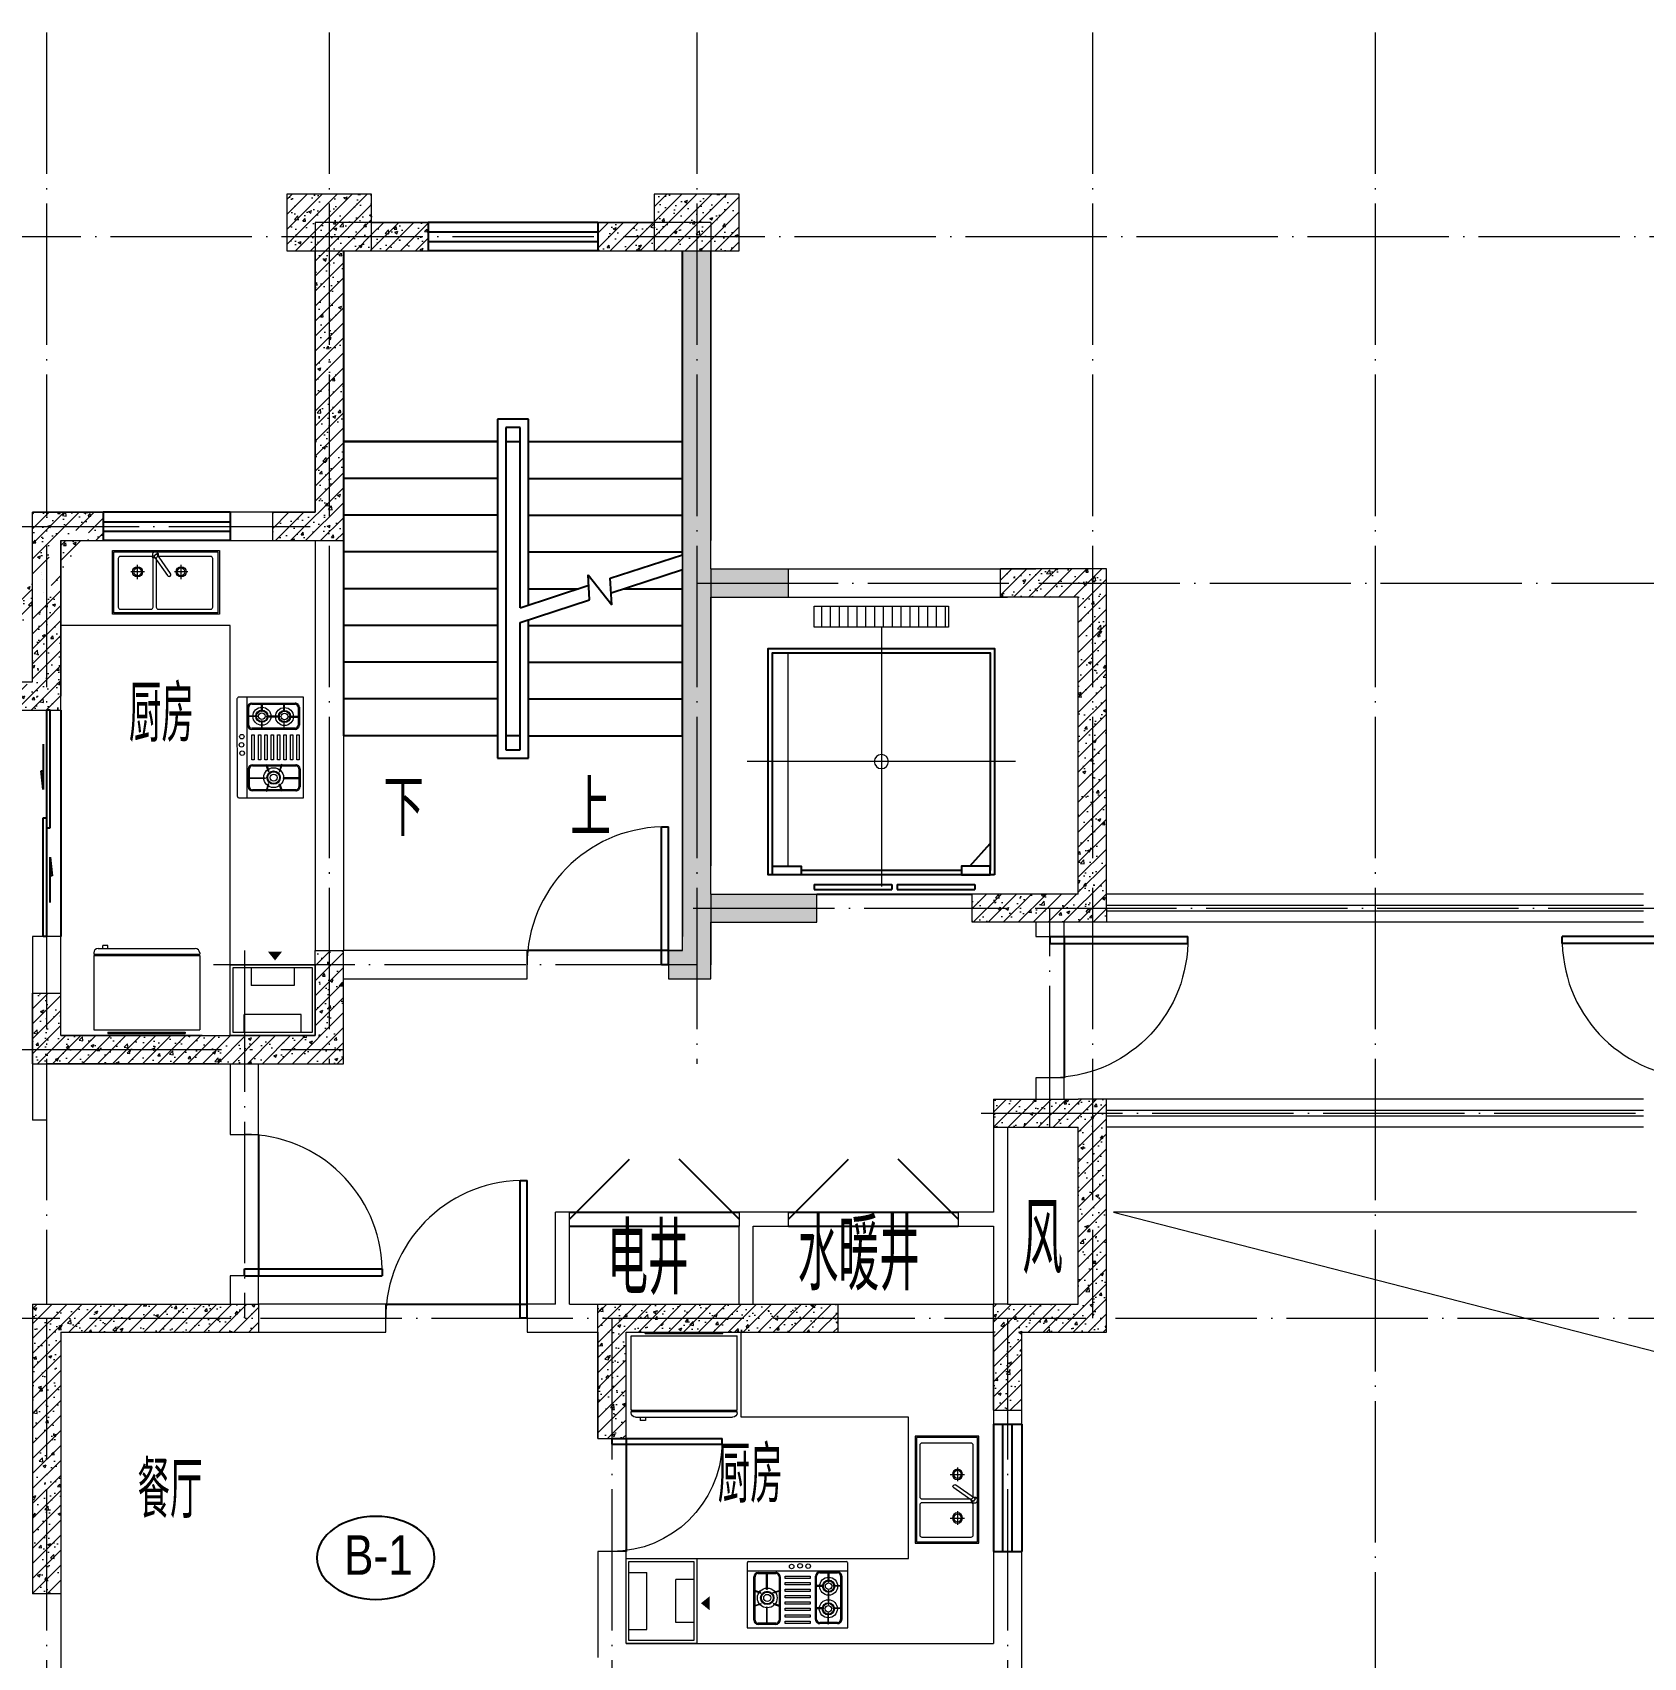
# Model space of a CAD drawing. Extents: x -50454 to 66757, y -11026 to 33524.
# Drawn here: x 27727 to 39127, y 14568 to 26062 of the extents above; entities that cross this region are included whole.
import ezdxf
from ezdxf.enums import TextEntityAlignment as Align

# ---------------------------------------------------------------- set-up
doc = ezdxf.new("R2010")
doc.units = 0
doc.header["$LTSCALE"] = 1000
doc.header["$MEASUREMENT"] = 0
doc.linetypes.add('DOTE', pattern=[2.4200000000000004, 2, -0.2, 0.02, -0.2])
doc.layers.get('0').update_dxf_attribs({"linetype": 'CONTINUOUS'})
for name, color, linetype, lineweight in [('DOTE', 1, 'DOTE', 0), ('WALL', 2, 'CONTINUOUS', 20), ('剪力墙', 2, 'CONTINUOUS', 15), ('剪力墙填充', 8, 'CONTINUOUS', 15), ('家具', 9, 'CONTINUOUS', 9), ('洁具', 8, 'CONTINUOUS', 9), ('看线', 5, 'CONTINUOUS', 0), ('结构细线', 252, 'CONTINUOUS', 15)]:
    doc.layers.add(name, color=color, linetype=linetype, lineweight=lineweight)
for name, color, linetype in [('fd', 4, 'CONTINUOUS'), ('PUB_TEXT', 7, 'CONTINUOUS'), ('RAIL', 163, 'CONTINUOUS'), ('STAIR', 3, 'CONTINUOUS'), ('T-DESW', 4, 'CONTINUOUS'), ('WINDOW', 4, 'CONTINUOUS'), ('立面', 33, 'CONTINUOUS')]:
    doc.layers.add(name, color=color, linetype=linetype)
doc.styles.add('_TCH_SPACE', font='SIMPLEX', dxfattribs={"bigfont": 'GBCBIG'})
doc.styles.add('Arial', font='ARIAL.TTF')
pattern_1 = [(45, (-1550.00043018756, -18500.00034329473), (-53.03300858899106, 53.03300858899107), []), (49.99999999999999, (-1550.00043018756, -18500.00034329473), (215.178054780226, -18.82564049477853), [22.5, -247.5]), (355, (-1550.00043018756, -18500.00034329473), (-41.6254000839, 225.6576401100035), [18, -198]), (100.4514, (-1532.068926187581, -18501.56914529472), (173.5528145142065, 206.8318626182861), [19.12205699999999, -210.3426335999999]), (46.18420000000001, (-1550.00043018756, -18440.00034329473), (320.1723145876933, -49.65570429870542), [33.75, -371.25]), (96.6356, (-1523.319406687573, -18444.13833539473), (280.398811664611, 292.2353612701325), [28.68308639999999, -315.5138999999998]), (351.1842, (-1550.00043018756, -18440.00034329473), (280.3985835400882, 292.2355802775974), [27, -297]), (21, (-1520.00043018756, -18455.00034329473), (179.0721156355385, -120.7856671996016), [22.5, -247.5]), (326.0000000000001, (-1520.00043018756, -18455.00034329473), (72.99459957647451, 217.5450135140559), [18, -198]), (71.4514, (-1505.077760287561, -18465.06582509473), (252.066788574447, 96.75914901298572), [19.122057, -210.3426336]), (37.50000000000001, (-1550.00043018756, -18500.00034329473), (3.647956595187201, 99.86815614939344), [0, -195.6, 0, -201, 0, -198.75]), (7.499999999999999, (-1550.00043018756, -18500.00034329473), (78.92086123264458, 118.3235135647081), [0, -114.6, 0, -191.1, 0, -75.75]), (327.5, (-1616.900430187583, -18500.00034329473), (160.1467308517227, -6.76646152031394), [0, -75, 0, -234, 0, -310.5]), (317.5, (-1646.900430187583, -18500.00034329473), (174.9558508027159, 30.03149469969529), [0, -97.5, 0, -155.4, 0, -220.5])]

# ---------------------------------------------------------------- blocks, each defined once
blk = doc.blocks.new('ddfdf')
at = {"layer": '家具'}
for p, q in [((15801.22047886996, -30110.33075532416), (15800.73663333491, -30821.87117318355)), ((16259.83254858754, -30110.6426102753), (15801.22047886996, -30110.33075532416)), ((16269.8257486165, -30120.64260796332), (16269.8257486165, -30812.18335021241)), ((15800.73663333491, -30821.87117318355), (16259.81894864546, -30822.18334790046))]:
    blk.add_line(p, q, dxfattribs=at)
at = {"layer": '家具', "color": 251}
for p, q in [((16201.47471839342, -30822.14367398366), (16201.95856392848, -30110.60325612428)), ((15826.13972583385, -30314.35733110219), (15826.22523154415, -30188.61313293988)), ((15834.13972398426, -30314.362771079), (15834.22522969456, -30188.61857291669)), ((15856.24018454449, -30166.63353793937), (16162.68054026373, -30166.84191654183)), ((15856.24562452129, -30158.63353978892), (16162.68598024057, -30158.84191839138)), ((15952.10978383189, -30158.79979407729), (15956.89730725183, -30157.24783182231)), ((15968.02960611756, -30207.90957222402), (15952.10978383189, -30158.79979407729)), ((15956.89730725183, -30157.24783182231), (15972.81712953748, -30206.3576099691)), ((15972.81712953748, -30206.3576099691), (15968.02960611756, -30207.90957222402)), ((16062.03627514632, -30157.31932603248), (16046.04967858482, -30206.40740790183)), ((16046.04967858482, -30206.40740790183), (16050.8350869181, -30207.96587972413)), ((16050.8350869181, -30207.96587972413), (16066.82168347959, -30158.87779785483)), ((16066.82168347959, -30158.87779785483), (16062.03627514632, -30157.31932603248)), ((16184.66557524111, -30188.85687139173), (16184.58006953081, -30314.60106955408)), ((16192.66557339151, -30188.86231136855), (16192.58006768121, -30314.60650953089)), ((15828.77924500428, -30247.7031957914), (15828.77613383875, -30252.27845766125)), ((15828.77613383875, -30252.27845766125), (15946.58532782479, -30252.35856759045)), ((15946.58843899032, -30247.7833057206), (15828.77924500428, -30247.7031957914)), ((16162.56511468087, -30336.58610453145), (15856.12475896161, -30336.37772592896)), ((15946.58532782479, -30252.35856759045), (15946.58843899032, -30247.7833057206)), ((15967.97021230725, -30295.25376274667), (15951.98361574577, -30344.34184461599)), ((15956.76902407904, -30345.90031643835), (15972.75562064051, -30296.81223456899)), ((15972.75562064051, -30296.81223456899), (15967.97021230725, -30295.25376274667)), ((16045.98816968787, -30296.86203250175), (16050.77569310779, -30295.31007024675)), ((16061.90799197353, -30345.97181064851), (16045.98816968787, -30296.86203250175)), ((16050.77569310779, -30295.31007024675), (16066.69551539348, -30344.41984839353)), ((16072.21889501713, -30252.44399807198), (16072.22200618267, -30247.86873620213)), ((16190.02808900317, -30252.52410800118), (16072.21889501713, -30252.44399807198)), ((16072.22200618267, -30247.86873620213), (16190.03120016869, -30247.94884613133)), ((16190.03120016869, -30247.94884613133), (16190.02808900317, -30252.52410800118)), ((15832.30939762758, -30555.69794555829), (15832.42922585135, -30379.47925956306)), ((15832.42922585135, -30379.47925956306), (15849.08552759684, -30379.49058580262)), ((15849.08552759684, -30379.49058580262), (15848.96569937306, -30555.70927179785)), ((16162.55967470406, -30344.58610268185), (15856.11931898478, -30344.37772407936)), ((15877.64456283998, -30555.72877334643), (15877.76439106376, -30379.51008735123)), ((15877.76439106376, -30379.51008735123), (15894.42069280923, -30379.52141359076)), ((15894.42069280923, -30379.52141359076), (15894.30086458546, -30555.74009958602)), ((15922.97972805239, -30555.75960113463), (15923.09955627615, -30379.54091513937)), ((15923.09955627615, -30379.54091513937), (15939.75585802163, -30379.55224137893)), ((15939.75585802163, -30379.55224137893), (15939.63602979787, -30555.77092737419)), ((15951.98361574577, -30344.34184461599), (15956.76902407904, -30345.90031643835)), ((15968.31489326477, -30555.7904289228), (15968.43472148855, -30379.57174292754)), ((15968.43472148855, -30379.57174292754), (15985.09102323404, -30379.5830691671)), ((15985.09102323404, -30379.5830691671), (15984.97119501028, -30555.80175516236)), ((16013.65005847719, -30555.82125671094), (16013.76988670095, -30379.60257071568)), ((16013.76988670095, -30379.60257071568), (16030.42618844645, -30379.61389695524)), ((16030.42618844645, -30379.61389695524), (16030.30636022268, -30555.8325829505)), ((16058.9852236896, -30555.85208449909), (16059.10505191336, -30379.63339850385)), ((16059.10505191336, -30379.63339850385), (16075.76135365885, -30379.64472474344)), ((16066.69551539348, -30344.41984839353), (16061.90799197353, -30345.97181064851)), ((16075.76135365885, -30379.64472474344), (16075.64152543508, -30555.86341073865)), ((16104.320388902, -30555.88291228726), (16104.44021712576, -30379.66422629202)), ((16104.44021712576, -30379.66422629202), (16121.09651887125, -30379.67555253155)), ((16121.09651887125, -30379.67555253155), (16120.97669064747, -30555.89423852682)), ((16149.65555411439, -30555.91374007543), (16149.77538233816, -30379.69505408016)), ((16149.77538233816, -30379.69505408016), (16166.43168408364, -30379.70638031972)), ((16166.43168408364, -30379.70638031972), (16166.31185585988, -30555.92506631499)), ((15848.96569937306, -30555.70927179785), (15832.30939762758, -30555.69794555829)), ((15894.30086458546, -30555.74009958602), (15877.64456283998, -30555.72877334643)), ((15939.63602979787, -30555.77092737419), (15922.97972805239, -30555.75960113463)), ((15984.97119501028, -30555.80175516236), (15968.31489326477, -30555.7904289228)), ((16030.30636022268, -30555.8325829505), (16013.65005847719, -30555.82125671094)), ((16075.64152543508, -30555.86341073865), (16058.9852236896, -30555.85208449909)), ((16120.97669064747, -30555.89423852682), (16104.320388902, -30555.88291228726)), ((16166.31185585988, -30555.92506631499), (16149.65555411439, -30555.91374007543)), ((15828.55599031564, -30681.58954124071), (15828.55287915009, -30686.16480311059)), ((15828.55287915009, -30686.16480311059), (15904.26455170971, -30686.21628684053)), ((15904.26766287526, -30681.64102497065), (15828.55599031564, -30681.58954124071)), ((15830.6022156119, -30750.14453292839), (15830.68772132219, -30624.40033476608)), ((15838.60221376231, -30750.14997290523), (15838.68771947261, -30624.40577474292)), ((15860.70267432253, -30602.4207397656), (16167.14303004179, -30602.629118368)), ((15860.70811429936, -30594.42074161515), (16167.14847001863, -30594.62912021758)), ((15904.26455170971, -30686.21628684053), (15904.26766287526, -30681.64102497065)), ((15937.1669869261, -30594.52794525784), (15937.12637536677, -30654.25106717492)), ((15937.12637536677, -30654.25106717492), (15941.70163723665, -30654.25417834049)), ((15941.74224879594, -30594.53105642341), (15937.1669869261, -30594.52794525784)), ((15941.70163723665, -30654.25417834049), (15941.74224879594, -30594.53105642341)), ((15968.1876466555, -30683.81788342999), (15968.18453548996, -30688.39314529984)), ((15968.18453548996, -30688.39314529984), (16063.08249315563, -30688.45767565109)), ((16063.08560432116, -30683.88241378125), (15968.1876466555, -30683.81788342999)), ((16063.08249315563, -30688.45767565109), (16063.08560432116, -30683.88241378125)), ((16094.9205081432, -30594.63521722017), (16094.87989658389, -30654.35833913722)), ((16094.87989658389, -30654.35833913722), (16099.45515845375, -30654.36145030276)), ((16099.49577001306, -30594.63832838571), (16094.9205081432, -30594.63521722017)), ((16099.45515845375, -30654.36145030276), (16099.49577001306, -30594.63832838571)), ((16125.59691891969, -30689.56698637997), (16125.60003008523, -30684.99172451012)), ((16125.60003008523, -30684.99172451012), (16199.17983911092, -30685.04175857871)), ((16189.12806501915, -30624.64407321793), (16189.04255930885, -30750.3882713803)), ((16197.12806316956, -30624.64951319477), (16197.04255745926, -30750.39371135712)), ((16199.17983911092, -30685.04175857871), (16199.17672794539, -30689.61702044855)), ((16167.0221644821, -30780.37330450807), (15860.58180876285, -30780.16492590556)), ((16167.02760445893, -30772.37330635762), (15860.58724873966, -30772.16492775513)), ((15937.04091610261, -30779.92696192159), (15937.08152766193, -30720.20384000457)), ((15941.61617797248, -30779.93007308713), (15937.04091610261, -30779.92696192159)), ((15937.08152766193, -30720.20384000457), (15941.65678953177, -30720.20695117011)), ((15941.65678953177, -30720.20695117011), (15941.61617797248, -30779.93007308713)), ((16094.79443731972, -30780.0342338839), (16094.83504887903, -30720.31111196688)), ((16099.36969918958, -30780.03734504944), (16094.79443731972, -30780.0342338839)), ((16094.83504887903, -30720.31111196688), (16099.41031074889, -30720.31422313242)), ((16099.41031074889, -30720.31422313242), (16099.36969918958, -30780.03734504944)), ((16199.17672794539, -30689.61702044855), (16125.59691891969, -30689.56698637997))]:
    blk.add_line(p, q, dxfattribs=at)
for centre, radius in [((16012.87678350645, -30252.92774057665), 70.09326768931929), ((16012.87678350645, -30252.92774057665), 47.27171990812843), ((16012.87678350645, -30252.92774057665), 41.77171990812843), ((16012.87678350645, -30252.92774057665), 25.27171990812844), ((16235.44661092224, -30425.80481278154), 16.15891210973495), ((16237.74673690559, -30542.49174586008), 16.15891210973495), ((16240.16507174894, -30485.34141980094), 16.15891210973495), ((15935.7753947958, -30685.09315712936), 63.72115244483573), ((15935.7753947958, -30685.09315712936), 42.97429082557129), ((15935.7753947958, -30685.09315712936), 37.97429082557129), ((15935.7753947958, -30685.09315712936), 22.97429082557131), ((16095.65932884606, -30687.33527081198), 63.72115244483573), ((16095.65932884606, -30687.33527081198), 42.97429082557129), ((16095.65932884606, -30687.33527081198), 37.97429082557129), ((16095.65932884606, -30687.33527081198), 22.97429082557131)]:
    blk.add_circle(centre, radius, dxfattribs=at)
at = {"layer": '家具'}
for centre, start, end in [((16259.8257486165, -30120.64260796335), 0, 89.96103903299782), ((16259.8257486165, -30812.18335021244), 269.9610390329979, 0)]:
    blk.add_arc(centre, 9.999999999999995, start, end, dxfattribs=at)
at = {"layer": '家具', "color": 251}
for centre, radius, start, end in [((15856.22522460821, -30188.63353285295), 30.00000000000049, 89.96103903299782, 179.9610390329979), ((15856.2252246082, -30188.63353285298), 21.99999999998268, 89.96103903299782, 179.9610390329979), ((16162.66558032746, -30188.84191145547), 22.00000000001177, 359.9610390329979, 89.96103903299782), ((16162.66558032746, -30188.84191145544), 29.99999999998959, 359.9610390329979, 89.96103903299782), ((15856.13971889789, -30314.37773101529), 29.99999999998959, 179.9610390329979, 269.9610390329979), ((15856.13971889789, -30314.37773101529), 21.99999999999721, 179.9610390329979, 269.9610390329979), ((16162.58007461715, -30314.58610961775), 30.0000000000005, 269.9610390329979, 359.9610390329979), ((16162.58007461717, -30314.58610961775), 21.99999999998994, 269.9610390329979, 359.9610390329979), ((15860.68771438625, -30624.42073467921), 30.00000000000779, 89.96103903299782, 179.9610390329979), ((15860.68771438625, -30624.42073467924), 22.00000000000087, 89.96103903299782, 179.9610390329979), ((16167.12807010549, -30624.62911328164), 22.00000000001177, 359.9610390329979, 89.96103903299782), ((16167.12807010549, -30624.62911328164), 30.00000000001871, 359.9610390329979, 89.96103903299782), ((15860.60220867595, -30750.16493284149), 30.00000000000414, 179.9610390329979, 269.9610390329979), ((15860.60220867593, -30750.16493284149), 21.99999999998265, 179.9610390329979, 269.9610390329979), ((16167.04256439523, -30750.37331144401), 29.99999999998596, 269.9610390329979, 359.9610390329979), ((16167.04256439523, -30750.37331144401), 21.99999999998994, 269.9610390329979, 359.9610390329979)]:
    blk.add_arc(centre, radius, start, end, dxfattribs=at)
blk = doc.blocks.new('A$C1BE601A8')
at = {"layer": '家具'}
for p, q in [((-3.331544576212764e-06, 0.0001285528123844415), (-3.331544576212764e-06, 450.0001285528124)), ((-3.331544576212764e-06, 450.0001285528124), (756.9591153254441, 450.0001285527833)), ((756.9591153254441, 450.0001285527833), (756.9591153254441, 0.000128552783280611)), ((756.9591153254441, 0.000128552783280611), (-3.331544576212764e-06, 0.0001285528123844415))]:
    blk.add_line(p, q, dxfattribs=at)
at = {"layer": '家具', "color": 251}
for p, q in [((9.999996668455424, 10.00012855281238), (9.999996668455424, 440.0001285528124)), ((9.999996668455424, 440.0001285528124), (746.9591153254441, 440.0001285527833)), ((40.70540845508367, 393.4111159972381), (40.70540845507639, 50.34339343028842)), ((272.9981059508646, 408.4111159972672), (55.70540845508367, 408.4111159972381)), ((177.7081585571068, 248.1342476330756), (177.7081585571068, 348.3190406120848)), ((287.9981059508573, 50.34339343031752), (287.9981059508646, 393.4111159972672)), ((315.0162760930616, 426.5923377163417), (293.2995176712066, 411.4024486967828)), ((293.2995176712066, 411.4024486967828), (390.037699023007, 273.0973095424706)), ((310.5429994659862, 393.4111159972381), (310.5429994659789, 50.34339343028842)), ((411.7544574448621, 288.2871985620586), (315.0162760930616, 426.5923377163417)), ((694.6191676114468, 408.4111159972381), (325.5429994659862, 408.4111159972381)), ((486.0939768552562, 248.1342476331047), (486.0939768552562, 348.3190406121139)), ((709.6191676114395, 50.34339343028842), (709.6191676114468, 393.4111159972381)), ((746.9591153254441, 440.0001285527833), (746.9591153254441, 10.00012855278328)), ((225.9020207491194, 299.6289963350573), (129.8652481655372, 299.6289963350282)), ((534.2878390472688, 299.6289963350282), (438.2510664636866, 299.6289963350573)), ((746.9591153254441, 10.00012855278328), (9.999996668455424, 10.00012855281238)), ((55.70540845507639, 35.34339343028842), (272.9981059508573, 35.34339343031752)), ((325.5429994659789, 35.34339343028842), (694.6191676114395, 35.34339343028842))]:
    blk.add_line(p, q, dxfattribs=at)
for centre, radius in [((177.7081585571068, 299.6289963350282), 36.13484355663392), ((177.7081585571068, 299.6289963350282), 27.13484355663391), ((486.0939768552562, 299.6289963350573), 36.13484355663392), ((486.0939768552562, 299.6289963350573), 27.13484355663391)]:
    blk.add_circle(centre, radius, dxfattribs=at)
for centre, radius, start, end in [((55.70540845508367, 393.4111159972381), 15, 90, 180), ((272.9981059508646, 393.4111159972672), 15, 0, 90), ((304.1578968821341, 418.9973932065768), 21.70012077171123, 342.6067890372002, 267.335304146412), ((325.5429994659862, 393.4111159972381), 15, 90, 180), ((694.6191676114468, 393.4111159972381), 15, 0, 90), ((400.8960782339345, 280.6922540522355), 13.25094642638578, 214.971046591628, 34.97104659162806), ((55.70540845507639, 50.34339343028842), 15, 180, 270), ((272.9981059508573, 50.34339343031752), 15, 270, 0), ((325.5429994659789, 50.34339343028842), 15, 180, 270), ((694.6191676114395, 50.34339343028842), 15, 270, 0)]:
    blk.add_arc(centre, radius, start, end, dxfattribs=at)
blk = doc.blocks.new('A$C0C200289')
at = {"layer": '家具'}
for p, q in [((-149.9999246529769, 71.83070159953786), (-149.9999246529769, 596.7501311862725)), ((600.0000753470231, 596.7501311862725), (-149.9999246529769, 596.7501311862725)), ((500.263288419228, 622.7132478367421), (-48.17572191962972, 622.7132478367421)), ((-48.17572191962972, 613.4407061759266), (-48.17572191962972, 622.7132478367421)), ((500.263288419228, 613.4407061759266), (-48.17572191962972, 613.4407061759266)), ((500.263288419228, 613.4407061759266), (500.263288419228, 622.7132478367421)), ((600.0000753470231, 71.83070159953786), (600.0000753470231, 596.7501311862725)), ((-144.1057945420034, 71.83070159953786), (-149.9999246529769, 71.83070159953786)), ((-149.9999246529769, 53.34289427817566), (-149.9999246529769, 61.83070159953786)), ((-144.1057945420034, 61.83070159953786), (-149.9999246529769, 61.83070159953786)), ((-144.1057945420034, 61.83070159953786), (-144.1057945420034, 71.83070159953786)), ((568.4878826683853, 21.83070159953786), (-118.4877319745719, 21.83070159953786)), ((499.1467481534055, 21.83070159953786), (499.1467481534055, -2.51166638918221e-05)), ((535.2829494392208, 21.83070159953786), (535.2829494392208, -2.511712955310941e-05)), ((594.1059452358168, 61.83070159953786), (594.1059452358168, 71.83070159953786)), ((594.1059452358168, 71.83070159953786), (600.0000753470231, 71.83070159953786)), ((594.1059452358168, 61.83070159953786), (600.0000753470231, 61.83070159953786)), ((600.0000753470231, 53.34289427817566), (600.0000753470231, 61.83070159953786)), ((499.1467481534055, -2.51166638918221e-05), (535.2829494392208, -2.511712955310941e-05))]:
    blk.add_line(p, q, dxfattribs=at)
at = {"layer": '家具', "color": 251}
for p, q in [((594.1059452358168, 71.83070159953786), (-144.1057945420034, 71.83070159953786)), ((594.1059452358168, 61.83070159953786), (-144.1057945420034, 61.83070159953786))]:
    blk.add_line(p, q, dxfattribs=at)
at = {"layer": '家具'}
for centre, start, end in [((-118.4877319745719, 53.34289427817566), 180, 270), ((568.4878826683853, 53.34289427817566), 270, 0)]:
    blk.add_arc(centre, 31.51219267851957, start, end, dxfattribs=at)
blk = doc.blocks.new('A$C6CE46E26')
at = {"layer": 'fd'}
blk.add_lwpolyline([(-0.001959714805707335, 283.7681710887118, 100, 0, 0), (61.97854170179926, 283.7681710887118, 0, 0, 0)], format="xyseb", dxfattribs=at)
at = {"layer": '家具'}
for p, q in [((445.3344271304086, 98.26441085286206), (445.3344271304086, 501.7349479740369)), ((572.3344271304086, 501.7349479740369), (445.3344271304086, 501.7349479740369)), ((112.3344271304086, 451.7349479740369), (239.3344271304086, 451.7349479740369)), ((239.3344271304086, 148.2644108528621), (239.3344271304086, 451.7349479740369)), ((112.3344271304086, 148.2644108528621), (239.3344271304086, 148.2644108528621)), ((572.3344271304086, 98.26441085286206), (445.3344271304086, 98.26441085286206))]:
    blk.add_line(p, q, dxfattribs=at)
for points in [[(592.3344271304086, -0.0003205764223821461), (592.3344271304086, 599.9996794032049), (92.33442713040859, 599.9996794032049), (92.33442713040859, -0.0003205764223821461)], [(572.3344271304086, 19.99967942357762), (572.3344271304086, 579.9996794032049), (112.3344271304086, 579.9996794032049), (112.3344271304086, 19.99967942357762)]]:
    blk.add_lwpolyline(points, close=True, dxfattribs=at)
blk = doc.blocks.new('$TCHSYS$WIN2D')
for p, q in [((-0.5, 0.5), (0.5, 0.5)), ((-0.5, 0.5), (-0.4999999999999999, -0.5)), ((0.5, 0.5), (0.4999999999999998, -0.5)), ((0.5, 0.1666666666666666), (-0.5, 0.1666666666666666)), ((0.5, -0.1666666666666667), (-0.5, -0.1666666666666667)), ((-0.4999999999999999, -0.5), (0.5, -0.5))]:
    blk.add_line(p, q)
blk = doc.blocks.new('$DorLib2D$00000001')
for p, q in [((0.45, 0.9750000000000001), (0.5000000000000002, 0.9750000000000001)), ((0.45, 0), (0.45, 0.9750000000000001)), ((0.5, 0), (0.5, 0.9750000000000001)), ((0.5, 0), (0.45, 0))]:
    blk.add_line(p, q)
at = {"lineweight": 13}
blk.add_arc((0.475, 0), 0.975, 91.4692835813538, 180, dxfattribs=at)
blk = doc.blocks.new('$DorLib2D$00000131')
at = {"color": 0, "linetype": 'Continuous'}
for p, q in [((0.1499999999999986, 0.125), (0.2319490472796595, 0.1972603196398666)), ((0.2319490472796595, 0.1972603196398666), (0.2319490472796595, 0.125)), ((-0.5000000000000018, 0.125), (-0.5000000000000018, 0)), ((0.01924398772366409, 0.125), (-0.5000000000000018, 0.125)), ((0.01924398772366409, 0), (0.01924398772366409, 0.125)), ((0.3499999999999979, 0.125), (0.1499999999999986, 0.125)), ((-0.5000000000000018, 0), (0.01924398772366409, 0)), ((-0.02399022376360094, 0), (0.4999999999999982, 0)), ((-0.02399022376360094, -0.125), (-0.02399022376360094, 0)), ((0.4999999999999982, 0), (0.4999999999999982, -0.125)), ((-0.3500000000000014, -0.125), (-0.1500000000000021, -0.125)), ((-0.2319490472796648, -0.1972603196398666), (-0.2319490472796648, -0.125)), ((-0.1500000000000021, -0.125), (-0.2319490472796648, -0.1972603196398666)), ((0.4999999999999982, -0.125), (-0.02399022376360094, -0.125))]:
    blk.add_line(p, q, dxfattribs=at)
blk = doc.blocks.new('A$C29B03321')
at = {"layer": '剪力墙填充'}
h = blk.add_hatch(dxfattribs=at)
h.set_pattern_fill('钢筋混凝土', color=256, scale=30, style=0)
h.set_pattern_definition(pattern_1)
h.paths.add_polyline_path([(10699.99994862161, 1949.999916931818), (10099.99994862161, 1949.999916931818), (10099.99994862161, 1549.999916931818), (10600, 1549.999916931818), (10600, 1550), (10699.99994862161, 1550.000000000015)])
h = blk.add_hatch(dxfattribs=at)
h.set_pattern_fill('钢筋混凝土', color=256, scale=30, style=0)
h.set_pattern_definition(pattern_1)
h.paths.add_polyline_path([(13299.99999629741, 1949.999916788307), (12699.99999629741, 1949.999916788307), (12699.99999629741, 1549.999916788307), (13299.99999629741, 1549.999916788307)])
h = blk.add_hatch(dxfattribs=at)
h.set_pattern_fill('钢筋混凝土', color=256, scale=30, style=0)
h.set_pattern_definition(pattern_1)
h.paths.add_polyline_path([(11100, 1750), (10699.99994862161, 1750.000000000015), (10699.99994862161, 1550), (11100, 1550)])
h = blk.add_hatch(dxfattribs=at)
h.set_pattern_fill('钢筋混凝土', color=256, scale=30, style=0)
h.set_pattern_definition(pattern_1)
h.paths.add_polyline_path([(12699.99999629741, 1750.000000000015), (12300, 1750), (12300, 1550.000000000015), (12699.99999629741, 1550)])
h = blk.add_hatch(dxfattribs=at)
h.set_pattern_fill('钢筋混凝土', color=256, scale=30, style=0)
h.set_pattern_definition(pattern_1)
h.paths.add_polyline_path([(10500, 1549.999916931818), (10300, 1549.999916931818), (10300, -300), (10000, -300), (10000, -500), (10500, -500)])
h = blk.add_hatch(dxfattribs=at)
h.set_pattern_fill('钢筋混凝土', color=256, scale=30, style=0)
h.set_pattern_definition(pattern_1)
h.paths.add_polyline_path([(13100, 1549.999916788307), (12900, 1549.999916788307), (12900, -800), (12900, -3100), (12900, -3400.000083068182), (12800, -3400.000083068182), (12800, -3600.000083068182), (13100, -3600.000083068182), (13100, -3200), (13850, -3200), (13850, -3000), (13100, -3000), (13100, -900), (13650, -900), (13650, -700), (13100, -700)])
h = blk.add_hatch(dxfattribs=at)
h.set_pattern_fill('钢筋混凝土', color=256, scale=30, style=0)
h.set_pattern_definition(pattern_1)
edge = h.paths.add_edge_path()
edge.add_line((8300, -1500), (8300, -300))
edge.add_line((8500.000762939453, -1700), (8500.000762939453, -500))
edge.add_line((7800, -1500), (8300.000762939453, -1500))
edge.add_line((7800, -1700), (8500.000762939453, -1700))
edge.add_line((8300.000762939453, -300), (8800.000762939453, -300))
edge.add_line((8500.000762939453, -500), (8800.000762939453, -500))
edge.add_line((8800.000762939453, -500), (8800.000762939453, -300))
edge.add_line((7800, -1700), (7800, -1500))
h = blk.add_hatch(dxfattribs=at)
h.set_pattern_fill('钢筋混凝土', color=256, scale=30, style=0)
h.set_pattern_definition(pattern_1)
h.paths.add_polyline_path([(15700, -3000), (14950, -3000), (14950, -3200), (15700, -3200), (15900, -3200), (15900, -3100), (15900, -700), (15150, -700), (15150, -900), (15700, -900)])
h = blk.add_hatch(dxfattribs=at)
h.set_pattern_fill('钢筋混凝土', color=256, scale=30, style=0)
h.set_pattern_definition(pattern_1)
h.paths.add_polyline_path([(8500.000762939453, -4000), (9800, -4000), (10300, -4000), (10300, -3400), (10500, -3400), (10500, -4200), (9800, -4200), (8300.000762939453, -4200), (8300.000762939453, -3700), (8500.000762939453, -3700)])
h = blk.add_hatch(dxfattribs=at)
h.set_pattern_fill('钢筋混凝土', color=256, scale=30, style=0)
h.set_pattern_definition(pattern_1)
h.paths.add_polyline_path([(15200, -5900), (15100, -5900), (15100, -6100), (15100, -6650.099182128906), (15300, -6650.099182128906), (15300, -6100), (15900, -6100), (15900, -4550), (15900, -4450), (15700, -4450), (15100, -4450), (15100, -4650), (15700, -4650), (15700, -5900)])
h = blk.add_hatch(dxfattribs=at)
h.set_pattern_fill('钢筋混凝土', color=256, scale=30, style=0)
h.set_pattern_definition(pattern_1)
h.paths.add_polyline_path([(8300.000762939453, -5900), (9899.99995406787, -5900), (9899.99995406787, -6100), (8500.000762939453, -6100), (8500.000762939453, -7950), (8300.000762939453, -7950)])
h = blk.add_hatch(dxfattribs=at)
h.set_pattern_fill('钢筋混凝土', color=256, scale=30, style=0)
h.set_pattern_definition(pattern_1)
h.paths.add_polyline_path([(12300, -5900), (14000, -5900), (14000, -6100), (12500, -6100), (12500, -6850), (12300, -6850)])
at = {"layer": '剪力墙'}
for p, q in [((10099.99994862161, 1949.999916931818), (10099.99994862161, 1549.999916931818)), ((10699.99994862161, 1949.999916931818), (10099.99994862161, 1949.999916931818)), ((10699.99994862161, 1549.999916931818), (10699.99994862161, 1949.999916931818)), ((12699.99999629741, 1949.999916788307), (12699.99999629741, 1549.999916788307)), ((13299.99999629741, 1949.999916788307), (12699.99999629741, 1949.999916788307)), ((13299.99999629741, 1549.999916788307), (13299.99999629741, 1949.999916788307)), ((10699.99994862161, 1750.000000000015), (11100, 1750)), ((11100, 1550), (11100, 1750)), ((12300, 1550), (12300, 1750)), ((12300, 1750), (12699.99999629741, 1750.000000000015)), ((10099.99994862161, 1549.999916931818), (10699.99994862161, 1549.999916931818)), ((10300, -300), (10300, 1550)), ((10500, -500), (10500, 1550)), ((10600, 1550), (11100, 1550)), ((12300, 1550), (12800, 1550)), ((12699.99999629741, 1549.999916788307), (13299.99999629741, 1549.999916788307)), ((12900, -800), (12900, 1550)), ((13100, -700), (13100, 1550)), ((8300, -1500), (8300, -300)), ((8300.000762939453, -300), (8800.000762939453, -300)), ((8800.000762939453, -500), (8800.000762939453, -300)), ((10000, -500), (10000, -300)), ((10000, -300), (10300, -300)), ((8500.000762939453, -500), (8800.000762939453, -500)), ((8500.000762939453, -1700), (8500.000762939453, -500)), ((10000, -500), (10500, -500)), ((12900, -3100), (12900, -800)), ((13100, -700), (13650, -700)), ((13650, -900), (13650, -700)), ((15150, -900), (15150, -700)), ((15900, -700), (15150, -700)), ((15900, -3100), (15900, -700)), ((13100, -900), (13650, -900)), ((13100, -3000), (13100, -900)), ((15700, -900), (15150, -900)), ((15700, -3000), (15700, -900)), ((7800, -1500), (8300.000762939453, -1500)), ((7800, -1700), (8500.000762939453, -1700)), ((12900, -3400.000083068182), (12900, -3100)), ((13100, -3000), (13850, -3000)), ((13850, -3200), (13850, -3000)), ((14950, -3200), (14950, -3000)), ((15700, -3000), (14950, -3000)), ((15900, -3100), (15900, -3200)), ((13100, -3600.000083068182), (13100, -3200)), ((13100, -3200), (13850, -3200)), ((15700, -3200), (14950, -3200)), ((15900, -3200), (15700, -3200)), ((10300, -3400), (10500, -3400)), ((10300, -4000), (10300, -3400)), ((10500, -4200), (10500, -3400)), ((12800, -3400.000083068182), (12800, -3600.000083068182)), ((12800, -3400.000083068182), (12900, -3400.000083068182)), ((12800, -3600.000083068182), (13100, -3600.000083068182)), ((8300.000762939453, -3700), (8500.000762939453, -3700)), ((8300.000762939453, -4200), (8300.000762939453, -3700)), ((8500.000762939453, -4000), (8500.000762939453, -3700)), ((8500.000762939453, -4000), (9800, -4000)), ((9800, -4000), (10300, -4000)), ((8300.000762939453, -4200), (9800, -4200)), ((9800, -4200), (10500, -4200)), ((15100, -4450), (15100, -4650)), ((15100, -4450), (15700, -4450)), ((15900, -4450), (15700, -4450)), ((15900, -4550), (15900, -4450)), ((15900, -6100), (15900, -4550)), ((15100, -4650), (15700, -4650)), ((15700, -5900), (15700, -4650)), ((8300.000762939453, -5900), (8300.000762939453, -7950)), ((8300.000762939453, -5900), (9899.99995406787, -5900)), ((9899.99995406787, -5900), (9899.99995406787, -6100)), ((12300, -6850), (12300, -5900)), ((12300, -5900), (14000, -5900)), ((14000, -6100), (14000, -5900)), ((15100, -6100), (15100, -5900)), ((15200, -5900), (15100, -5900)), ((15200, -5900), (15700, -5900)), ((8500.000762939453, -6100), (8500.000762939453, -7950)), ((8500.000762939453, -6100), (9899.99995406787, -6100)), ((12500, -6850), (12500, -6100)), ((12500, -6100), (14000, -6100)), ((15100, -6650.099182128906), (15100, -6100)), ((15300, -6100), (15900, -6100)), ((15300, -6650.099182128906), (15300, -6100)), ((15100, -6650.099182128906), (15300, -6650.099182128906)), ((12300, -6850), (12500, -6850)), ((8500.000762939453, -7950), (8300.000762939453, -7950))]:
    blk.add_line(p, q, dxfattribs=at)
blk = doc.blocks.new('ev')
at = {"layer": '结构细线'}
h = blk.add_hatch(dxfattribs=at)
h.set_pattern_fill('ANSI31', color=256, scale=500, angle=45, style=0)
h.set_pattern_definition([(90, (0, 200), (-62.5, 1.06581410364015e-14), [])])
h.paths.add_polyline_path([(1227964.487361701, -497718.9881857499), (1228914.487361697, -497718.9881857499), (1228914.487361697, -497568.9881857256), (1227964.487361701, -497568.9881857256)])
at = {"layer": 'RAIL'}
blk.add_line((1227813.557892494, -499408.9881857147), (1227669.4873617, -499249.4258163124), dxfattribs=at)
for points in [[(1227639.4873617, -499468.9881857147), (1229239.487361695, -499468.9881857147), (1229239.487361695, -497868.9881857245), (1227639.4873617, -497868.9881857245)], [(1227871.154028364, -499468.9881857147), (1227669.4873617, -499468.9881857147), (1227669.4873617, -499408.9881857147), (1227871.154028364, -499408.9881857147)], [(1229007.820695029, -499468.9881857147), (1229209.487361695, -499468.9881857147), (1229209.487361695, -499408.9881857147), (1229007.820695029, -499408.9881857147)]]:
    blk.add_lwpolyline(points, close=True, dxfattribs=at)
for points in [[(1229209.487361695, -499438.9881857147), (1229209.487361695, -499438.9881857147), (1229209.487361695, -497898.9881857245), (1227669.4873617, -497898.9881857245), (1227669.4873617, -499438.9881857147), (1227669.4873617, -499438.9881857147)], [(1227871.154028364, -499438.9881857147), (1229007.820695029, -499438.9881857147)]]:
    blk.add_lwpolyline(points, dxfattribs=at)
at = {"layer": '看线'}
blk.add_line((1229099.487361721, -499408.9881857147), (1229099.487361721, -497898.9881857245), dxfattribs=at)
at = {"layer": '结构细线'}
for p, q in [((1228439.487361711, -497718.9881857499), (1228439.487361711, -499552.3371340613)), ((1227489.487361711, -498668.9881857208), (1229389.487361714, -498668.9881857132))]:
    blk.add_line(p, q, dxfattribs=at)
blk.add_lwpolyline([(1227964.487361701, -497718.9881857499), (1228914.487361697, -497718.9881857499), (1228914.487361697, -497568.9881857256), (1227964.487361701, -497568.9881857256)], close=True, dxfattribs=at)
blk.add_circle((1228439.487361711, -498668.988185717), 50, dxfattribs=at)
blk = doc.blocks.new('$TCHSYS$LDOR22D')
for p, q in [((-0.5166666666663637, 0.8332552583810156), (-0.01666666666671013, 0.8332552583810156)), ((-0.5166666666663637, 0.8332552583810156), (-0.5166666666663637, 0.6666666666662593)), ((-0.01666666666671013, 0.8332552583810156), (-0.01666666666671013, 0.6666666666662593)), ((0.01666666666660888, 0.8332552583810156), (0.01666666666660888, 0.6666666666662593)), ((0.01666666666660888, 0.8332552583810156), (0.5166666666662572, 0.8332552583810156)), ((0.5166666666662572, 0.8332552583810156), (0.5166666666662572, 0.6666666666662593)), ((-0.5166666666663637, 0.6666666666662593), (-0.01666666666671013, 0.6666666666662593)), ((0.01666666666660888, 0.6666666666662593), (0.5166666666662572, 0.6666666666662593)), ((-0.5000000000000071, 0.4999999999999858), (0.5000000000000373, 0.4999999999999858))]:
    blk.add_line(p, q)

msp = doc.modelspace()

# ---------------------------------------------------------------- linework, layer by layer
at = {"layer": 'DOTE', "ltscale": 0.5}
for p, q in [((27827.43010228447, 26061.94436242702), (27827.43010228424, 17068.02184079072)), ((29827.43010052776, 26061.94436242702), (29827.43010052869, 18768.02184076436)), ((32427.43009860866, 26061.94436242702), (32427.43009860959, 18768.02184076436)), ((35227.43010052614, 26061.94436242702), (35227.43010052753, 16968.02184076598)), ((37227.43010228517, 26061.94436242702), (37227.4301022854, 3947.291875164898)), ((16180.56889391958, 24618.02184076622), (56680.60408105927, 24618.02184076983)), ((22641.22216904128, 22568.02184085149), (29827.430100528, 22568.02184085155)), ((32427.43009860924, 22168.02184077378), (42027.43010596121, 22168.021840773)), ((23027.4301022861, 21368.02184085143), (27827.43010228447, 21368.02184085143)), ((32403.11252044361, 19868.02184056581), (42413.597257314, 19868.02184056581)), ((34927.4314360187, 18318.02184077803), (34927.4314360187, 19868.02184035766)), ((29227.43010052916, 19568.02184077192), (29227.43010052893, 16968.02184076436)), ((32427.4300986097, 19468.02184077262), (28927.43010052893, 19468.02184077204)), ((34441.16557486207, 18418.02184078691), (39127.429053625, 18418.02184074456)), ((25711.87346235779, 16968.02184076412), (39927.43010405095, 16968.02184076552)), ((27827.430102284, 16968.02184076389), (27827.43010228453, 3497.291875164898)), ((31827.43010052311, 16968.02184076494), (31827.43010052427, 13668.02184076505)), ((34627.43010052451, 16968.02184076552), (34627.43010052497, 13668.02184076552))]:
    msp.add_line(p, q, dxfattribs=at)
at = {"layer": 'DOTE'}
msp.add_line((24644.43243360147, 18868.02184084931), (29927.43010059528, 18868.02184074066), dxfattribs=at)
at = {"layer": 'PUB_TEXT'}
for points in [[(30462.43009860732, 21003.02184080522, 0, 0, 0), (30462.43009860732, 23868.02184080475, 0, 0, 0), (31792.43009860732, 23868.02184080463, 0, 0, 0), (31792.43009860732, 22938.0218408051, 120, 0, 0), (31792.43009860732, 22488.0218408051, 0, 0, 0)], [(31792.43009860924, 21003.02184080289, 0, 0, 0), (31792.43009860924, 21488.61106407802, 120, 0, 0), (31792.43009860924, 21938.61106407802, 0, 0, 0)]]:
    msp.add_lwpolyline(points, format="xyseb", dxfattribs=at)
at = {"layer": 'STAIR'}
for p, q in [((29927.43010231258, 24518.02192385381), (29927.43009860569, 23168.02184078601)), ((32327.43009860569, 23168.02184078589), (32327.43010231258, 24518.0219238537)), ((31237.43009860615, 23328.02184078508), (31017.43009860534, 23328.02184078508)), ((31017.43009860534, 23328.02184078508), (31017.43009860522, 20928.02184078415)), ((31177.43009860534, 23268.02184078508), (31077.43009860615, 23268.02184078508)), ((31077.43009860615, 23268.02184078508), (31077.4300986061, 20988.02184078415)), ((31177.43009860575, 21993.38777836805), (31177.43009860534, 23268.02184078508)), ((31237.43009860563, 22012.92130074123), (31237.43009860615, 23328.02184078508)), ((29927.43009860569, 23168.02184078601), (29927.43009860557, 21088.02184078601)), ((31017.43009860505, 23168.02184078612), (29927.43009860569, 23168.02184078601)), ((29927.43009860569, 23168.02184078601), (31017.43009860499, 23168.02184078543)), ((31077.43009860569, 23168.02184078595), (31077.43009860557, 21088.02184078595)), ((31077.43009860592, 23168.02184078543), (31177.43009860586, 23168.02184078543)), ((31177.43009860563, 21993.38777836799), (31177.43009860557, 23168.02184078595)), ((31237.43009860569, 23168.02184078723), (32327.43009860557, 23168.02184078595)), ((31237.43009860569, 23168.02184078543), (32327.43009860569, 23168.02184078589)), ((32327.43009860656, 22367.78029051967), (32327.43009860557, 23168.02184078595)), ((31017.43009860505, 22908.02184078612), (29927.43009860569, 22908.02184078601)), ((31237.43009860569, 22908.0218407856), (32327.43009860557, 22908.02184078595)), ((31017.43009860505, 22648.02184078612), (29927.43009860569, 22648.02184078601)), ((31237.43009860569, 22648.0218407856), (32327.43009860557, 22648.02184078595)), ((31017.43009860505, 22388.02184078612), (29927.43009860563, 22388.02184078601)), ((31237.43009860569, 22388.0218407856), (32327.43009860557, 22388.02184078595)), ((31816.1395437821, 22201.32519898788), (32327.43009860656, 22367.78029051697)), ((31669.74462976388, 22048.49907370319), (31660.30327955685, 22226.68056902793)), ((31660.30327955685, 22226.68056902793), (31826.02178408508, 22014.82302289325)), ((31826.02178408508, 22014.82302289325), (31816.1395437821, 22201.32519898788)), ((31821.61750445328, 22097.94261029645), (32327.43009860656, 22262.61430403756)), ((32327.43009860557, 21088.02184078595), (32327.43009860656, 22262.61430403832)), ((31017.43009860499, 22128.02184078612), (29927.43009860563, 22128.02184078601)), ((31177.43009860569, 21993.38777836555), (31664.26666909281, 22151.88166239436)), ((31237.43009860563, 22128.0218407856), (31590.97782393312, 22128.02184078621)), ((31914.01015104714, 22128.0218407863), (32327.43009860557, 22128.02184078595)), ((31177.43009860569, 21888.22179188815), (31669.74462976388, 22048.49907370319)), ((31017.43009860499, 21868.02184078612), (29927.43009860557, 21868.02184078601)), ((31177.43009860557, 21088.02184078595), (31177.43009860563, 21888.221791886)), ((31177.43009860522, 20988.02184078415), (31177.4300986058, 21888.22179188606)), ((31237.43009860604, 20928.02184078415), (31237.43009860569, 21907.75531425892)), ((31237.43009860563, 21868.02184078723), (32327.43009860557, 21868.02184078595)), ((31017.43009860499, 21608.02184078612), (29927.43009860557, 21608.02184078601)), ((31237.43009860563, 21608.0218407856), (32327.43009860557, 21608.02184078595)), ((31017.43009860499, 21348.02184078612), (29927.43009860557, 21348.02184078601)), ((31237.43009860557, 21348.02184078391), (32327.43009860557, 21348.02184078595)), ((31017.43009860499, 21088.02184078612), (29927.43009860557, 21088.02184078601)), ((31177.43009860557, 21088.02184078595), (31077.43009860557, 21088.02184078595)), ((31237.43009860557, 21088.0218407856), (32327.43009860557, 21088.02184078595)), ((31017.43009860522, 20928.02184078415), (31237.43009860604, 20928.02184078415)), ((31077.4300986061, 20988.02184078415), (31177.43009860522, 20988.02184078415))]:
    msp.add_line(p, q, dxfattribs=at)
at = {"layer": 'T-DESW', "extrusion": (0, 0, -1)}
msp.add_ellipse((30156.47750749753, 15272.49899298363), major_axis=(416.4407590203825, 0), ratio=0.7047194801593079, dxfattribs=at)
at = {"layer": 'WALL'}
for p, q in [((29727.43010291113, 24718.02192383612), (29727.4300996224, 22668.02184084998)), ((30527.43010230473, 24718.02192383652), (29727.43010291113, 24718.02192383612)), ((30527.43010230467, 24518.02192383638), (30527.43010230473, 24718.02192383652)), ((32527.43010231648, 24718.02192383597), (31727.43010230473, 24718.02192383644)), ((31727.43010230473, 24718.02192383644), (31727.43010230461, 24518.02192383632)), ((32527.43010231648, 24718.02192383597), (32527.43009860935, 22468.02192022544)), ((29927.43010295269, 24518.02192383641), (29927.43009964324, 22568.02184084969)), ((29927.43010295269, 24518.02192383641), (30527.43010230467, 24518.02192383638)), ((31727.43010230461, 24518.02192383632), (32327.43010231614, 24518.02192383629)), ((32327.43010231614, 24518.02192383629), (32327.43009860912, 22368.02192383693)), ((28227.43010037997, 22668.02184085172), (27727.43010228441, 22668.02184085196)), ((28227.43010037974, 22468.02184085149), (28227.43010037997, 22668.02184085172)), ((29727.4300996224, 22668.02184084998), (29127.43010037997, 22668.02184085085)), ((29127.43010037997, 22668.02184085085), (29127.4301003798, 22468.02184085056)), ((29927.43009964324, 22568.02184084969), (29927.43010049907, 19568.02192383632)), ((27927.4301022868, 22468.02184085143), (27927.43010229285, 21368.02184084957)), ((27927.4301022868, 22468.02184085143), (28227.43010037974, 22468.02184085149)), ((29127.4301003798, 22468.02184085056), (29727.43009967258, 22468.02184084966)), ((29727.43009967258, 22468.02184084966), (29727.43010230513, 19568.02184077215)), ((32327.43009860912, 22368.02192383693), (32327.43009860877, 20068.02184076983)), ((32527.43009860935, 22268.02192022544), (34827.43009861023, 22268.02183716194)), ((32527.43009860854, 22268.02192022555), (32527.43009860831, 20168.02184076988)), ((32527.43009860854, 22068.02192022555), (34627.43009861023, 22068.02184438493)), ((27727.43010229314, 21268.02184084975), (27927.43010229431, 21268.02184078519)), ((27927.43010229431, 21268.02184078519), (27927.43010229285, 21368.02184084957)), ((32327.43009860877, 20068.02184076983), (32327.43009860394, 19668.02184076971)), ((32527.43009860545, 19968.02184077044), (32527.43009860545, 19468.02184077061)), ((27927.43010230991, 19668.02184078519), (27727.43010230851, 19668.02184078333)), ((27727.43010230851, 19668.02184078333), (27727.43010231637, 18868.02184077058)), ((27927.43010231619, 18968.02184077128), (27927.43010230991, 19668.02184078519)), ((34827.43009748735, 19768.02192384403), (34827.43009748831, 19668.02192379651)), ((34827.43009748831, 19668.02192379651), (35027.43009748714, 19668.02192379654)), ((35027.43009748714, 19668.02192379654), (35027.43009748752, 19768.02192384048)), ((31227.43009870773, 19568.0218407707), (29927.43010047053, 19568.02184076948)), ((31227.43009870778, 19368.02184077076), (31227.43009870773, 19568.0218407707)), ((32327.43009860394, 19568.02184076971), (32227.43009870778, 19568.02184077064)), ((32227.43009870778, 19568.02184077064), (32227.43009870778, 19368.02184077082)), ((29927.43010230513, 19368.02184077035), (31227.43009870778, 19368.02184077076)), ((32227.43009870778, 19368.02184077082), (32527.43009860545, 19368.02184077061)), ((28927.43010054773, 18968.02184076983), (27927.43010231619, 18968.02184077128)), ((28927.43010054755, 18968.02184081849), (29127.43010059779, 18968.02184082)), ((27727.43086525902, 18868.02184077245), (27727.43086525437, 18368.02184076482)), ((28827.43010056583, 18768.02184076843), (27827.43086525192, 18768.02184077)), ((27827.43086525192, 18768.02184077), (27827.43086525437, 18368.02184076389)), ((28827.43010056583, 18768.02184076843), (28827.43010054779, 18768.02184076738)), ((29027.43010054779, 18768.02184076761), (28827.43010054779, 18768.02184076738)), ((29027.43010054051, 18768.02184082949), (29127.43010059453, 18768.02184082949)), ((29027.43010054051, 18768.02184082949), (29027.43010054779, 18768.02184076761)), ((29127.43010058817, 18768.02192383635), (29127.43010058876, 18268.0218407108)), ((29327.43010058778, 18268.02184071083), (29327.43010058834, 18768.02192383635)), ((35027.43009748723, 18668.02192379415), (34827.43009748842, 18668.02192379412)), ((34827.43009748842, 18668.02192379412), (34827.43009748746, 18518.02192405346)), ((35027.43009748764, 18518.02192405367), (35027.43009748723, 18668.02192379415)), ((34527.43009748709, 18518.02192405405), (34527.43009748694, 17718.02192383612)), ((27827.43086525437, 18368.02184076389), (27727.43086525437, 18368.02184076482)), ((34627.43009748502, 18318.02192405742), (34627.43009748685, 17718.02192383577)), ((29127.43010058876, 18268.0218407108), (29327.43010058778, 18268.02184071083)), ((31527.4300975464, 17718.02192383495), (31427.43009754541, 17718.02192383498)), ((31427.43009753857, 17068.02192383943), (31427.43009754541, 17718.02192383498)), ((31527.43009754512, 17618.02192383501), (31527.4300975464, 17718.02192383495)), ((32827.43009754614, 17718.02192383571), (32727.43009754159, 17718.02192383559)), ((32727.43009754159, 17718.02192383559), (32727.43009754156, 17618.02192383527)), ((33077.43009751299, 17718.02192383542), (32827.43009754055, 17718.02192383571)), ((33077.43009751302, 17618.02192383577), (33077.43009751299, 17718.02192383542)), ((34527.43009748694, 17718.02192383612), (34277.43009751299, 17718.02192383571)), ((34277.43009751299, 17718.02192383571), (34277.43009751299, 17618.02192383583)), ((34627.43009748685, 17718.02192383577), (34627.43009748679, 17068.0219238385)), ((31527.43009753929, 17068.02192384098), (31527.43009754512, 17618.02192383501)), ((32727.43009753574, 17068.02192383929), (32727.43009754154, 17618.02192383507)), ((32827.43009753397, 17068.02192383865), (32827.43009753976, 17618.02192383594)), ((32827.43009753976, 17618.02192383594), (33077.43009751302, 17618.02192383577)), ((34277.43009751299, 17618.02192383583), (34527.4300974865, 17618.02192383603)), ((34527.4300974865, 17618.02192383603), (34527.43009748679, 17068.0219238385)), ((29327.43010058789, 17268.02184071086), (29127.43010058975, 17268.0218407108)), ((29127.43010058975, 17268.0218407108), (29127.43010058987, 17068.02184076767)), ((29327.4301005883, 17068.0218407668), (29327.43010058789, 17268.02184071086)), ((27727.43010228395, 17068.02184076546), (29127.43010058987, 17068.02184076767)), ((30227.43010050209, 17068.02184076796), (29327.4301005883, 17068.0218407668)), ((30227.43010050244, 16868.02184076738), (30227.43010050209, 17068.02184076796)), ((31427.43010057939, 17068.02184077029), (31227.43010050209, 17068.02184076965)), ((31227.43010050209, 17068.02184076965), (31227.43010050244, 16868.02184076907)), ((31527.43010058021, 17068.02184077448), (31827.43010051554, 17068.02184077053)), ((31827.43010051583, 17068.02184077053), (32727.43010057404, 17068.0218407684)), ((32827.43010057486, 17068.02184076971), (34527.43010052823, 17068.02184076674)), ((27927.43010228441, 16868.02184076633), (29227.43010058847, 16868.02184076633)), ((27927.43010228441, 16868.02184076633), (27927.4301022861, 11968.02184085129)), ((29227.43010058847, 16868.02184076633), (30227.43010050244, 16868.02184076738)), ((31227.43010050244, 16868.02184076907), (31527.43010057823, 16868.02184077018)), ((31527.43010057817, 16868.02184077018), (31727.43010051711, 16868.02184077128)), ((31727.43010051711, 16868.02184077128), (31727.43010051734, 16118.02184070606)), ((31927.43010051548, 16118.02184070609), (31927.43010051595, 16868.02184077361)), ((31927.43010051595, 16868.02184077361), (32827.4301005723, 16868.02184076866)), ((32827.4301005723, 16868.02184076866), (34527.43010052654, 16868.02184076546)), ((34527.43010052654, 16868.02184076546), (34527.43010052631, 16218.02184072693)), ((34527.43010052631, 16218.02184072693), (34727.43010052684, 16218.02184072693)), ((34727.43010052684, 16218.02184072693), (34727.43010052684, 16317.92274174924)), ((31727.43010051734, 16118.02184070606), (31927.43010051548, 16118.02184070609)), ((31927.43010051571, 15318.02184070609), (31727.43010051699, 15318.02184070606)), ((31727.43010051699, 15318.02184070606), (31727.43010051612, 14568.02184077611)), ((31927.43010051641, 14668.02184073027), (31927.43010051571, 15318.02184070609)), ((34727.43010052689, 15318.02184072215), (34527.43010052631, 15318.02184072215)), ((34527.43010052631, 15318.02184072215), (34527.43010052649, 14668.02184073077)), ((34727.43010052689, 14468.02184072943), (34727.43010052689, 15318.02184072215)), ((31927.43010051641, 14668.02184073027), (33627.43010231172, 14668.02184073094)), ((33627.43010231172, 14668.02184073094), (34527.43010052649, 14668.02184073077))]:
    msp.add_line(p, q, dxfattribs=at)
at = {"layer": 'WINDOW'}
for p, q in [((27927.43010229378, 21268.02184078607), (27927.43010230886, 19668.02184078607)), ((35027.43009748741, 19668.02192379467), (35027.43009748746, 18668.02192379467)), ((32227.4300987061, 19568.02184076994), (31227.4300987061, 19568.02184076983)), ((29327.43010058836, 18268.02184071133), (29327.43010058847, 17268.02184071133)), ((31527.43009754605, 17718.02192383565), (32727.43009754605, 17718.02192383571)), ((33077.43009751273, 17718.02192383571), (34277.43009751273, 17718.02192383577)), ((31527.43009754605, 17618.02192383565), (32727.43009754605, 17618.02192383571)), ((33077.43009751273, 17618.02192383571), (34277.43009751273, 17618.02192383577)), ((30227.43010050314, 17068.02184076802), (31227.43010050314, 17068.02184076965)), ((31927.43010051583, 16118.02184070626), (31927.43010051595, 15318.02184070626))]:
    msp.add_line(p, q, dxfattribs=at)
at = {"layer": 'WINDOW', "extrusion": (0, 0, -1)}
for p, q in [((31527.43009754605, 17668.02192383568), (31951.69416625797, 18092.28599254761)), ((32727.43009754605, 17668.02192383568), (32303.16602883412, 18092.28599254761)), ((33077.43009751273, 17668.02192383574), (33501.69416622465, 18092.28599254767)), ((34277.43009751273, 17668.02192383574), (33853.1660288008, 18092.28599254767))]:
    msp.add_line(p, q, dxfattribs=at)
at = {"layer": '洁具'}
for p, q in [((32742.17729311128, 16268.02184076063), (32742.17729310289, 16868.02184078694)), ((33927.43010054034, 16268.02184076447), (32742.17729311128, 16268.02184076063)), ((33927.43010052218, 15268.02184073036), (33927.43010054034, 16268.02184076447)), ((31927.43010050192, 15268.02184073013), (33927.43010052218, 15268.02184073036))]:
    msp.add_line(p, q, dxfattribs=at)
msp.add_lwpolyline([(29127.43009939383, 19468.02184078351), (29127.43010050984, 21868.02184089486), (27927.43010230752, 21868.02184089614)], dxfattribs=at)
at = {"layer": '看线'}
for p, q in [((39127.42905169469, 19968.02192363431), (35327.4310516165, 19968.02192383612)), ((39127.42905164253, 19888.02192363431), (35327.43105161644, 19888.02192383612)), ((39127.42905161645, 19848.02192359578), (35327.43105161647, 19848.02192343536)), ((39127.4290515643, 19768.02192363425), (35327.43010230514, 19768.02192385515)), ((39127.42905071686, 18518.02192385786), (35327.4310516165, 18518.02192406158)), ((39127.4290506647, 18438.02192385786), (35327.43105161644, 18438.02192406161)), ((39127.42905063862, 18398.02192385786), (35327.43105161647, 18398.02192406161)), ((39127.42905058647, 18318.02192385786), (35327.4310516165, 18318.02192406161)), ((39077.43005461649, 17718.02183754474), (35377.43105465626, 17718.02159917596)), ((35377.43105465626, 17718.02159917596), (39219.4912680678, 16730.69357433866))]:
    msp.add_line(p, q, dxfattribs=at)

# ---------------------------------------------------------------- block references
at = {"layer": 'RAIL', "xscale": -1}
msp.add_blockref('ev', (1262173.625709761, 519574.0984611647), dxfattribs=at)
at = {"layer": 'WINDOW'}
for name, p, xscale, yscale, zscale, rotation in [('$TCHSYS$WIN2D', (31127.43010230513, 24618.02192383629), -1200, 200, -1200, 359.9999999999973), ('$TCHSYS$WIN2D', (28677.43010037928, 22568.02184085082), -900, 200, -900, 359.9999999999426), ('$DorLib2D$00000131', (27827.43010230129, 20468.02184078514), 1600, 200, 1600, 270.0000000005378), ('$DorLib2D$00000001', (31727.4300987061, 19468.02184076988), -1000, -1000, -1000, 180.000000000005), ('$DorLib2D$00000001', (34927.43143601864, 19168.02192379654), 1000, -1000, -1000, 89.99999999999501), ('$DorLib2D$00000001', (39527.42876857395, 19168.02192379654), -1000, -1000, -1000, 270.000000000005), ('$DorLib2D$00000001', (29227.43010058842, 17768.0218407113), 1000, 1000, 1000, 270.0000000000067), ('$TCHSYS$WIN2D', (34627.43010052684, 15768.02184072338), 900, -200, 900, 270), ('$DorLib2D$00000001', (31827.43010051589, 15718.02184070626), -800, 800, -800, 270.0000000000084)]:
    msp.add_blockref(name, p, dxfattribs=dict(at, xscale=xscale, yscale=yscale, zscale=zscale, rotation=rotation))
for name, p, xscale, yscale, zscale in [('$TCHSYS$LDOR22D', (33827.43105161714, 19868.02192384202), 1100, 200, 1100), ('$DorLib2D$00000001', (30727.43010050326, 16968.02184076884), 1000, 1000, 1000)]:
    msp.add_blockref(name, p, dxfattribs=dict(at, xscale=xscale, yscale=yscale, zscale=zscale))
at = {"layer": '洁具'}
for name, p, rotation in [('A$C1BE601A8', (28293.18533433159, 21947.52234798609), 5.336085289072462e-08), ('ddfdf', (45467.40984523453, -9450.534146690828), 180.0389609094726), ('A$C0C200289', (28760.50199566356, 19605.0264351246), 180.0000000533608), ('ddfdf', (2684.788901896158, -1044.146988511289), 90.03896096283323)]:
    msp.add_blockref(name, p, dxfattribs=dict(at, rotation=rotation))
at = {"layer": '洁具', "xscale": -1}
for name, p, rotation in [('A$C6CE46E26', (29727.42978000099, 19560.35626791391), 90), ('A$C1BE601A8', (33973.49962206552, 15376.99930777011), 270)]:
    msp.add_blockref(name, p, dxfattribs=dict(at, rotation=rotation))
for name, p in [('A$C0C200289', (32563.47506987786, 16245.30859293268)), ('A$C6CE46E26', (32519.7645276467, 14668.02216130705))]:
    msp.add_blockref(name, p, dxfattribs=at)
at = {"layer": '立面'}
msp.add_blockref('A$C29B03321', (19427.43010230513, 22968.02192383632), dxfattribs=at)

# ---------------------------------------------------------------- texts
at = {"layer": 'PUB_TEXT', "style": '_TCH_SPACE', "width": 0.8}
for s, height, p in [('厨房', 400, (28640.1267283716, 21044.17234213656)), ('水暖井', 500, (33574.40582441396, 17165.60084055967)), ('风', 500, (34875.1737014711, 17281.25512845276)), ('电井', 500, (32082.75973789484, 17136.92780796209)), ('厨房', 400, (32806.57781482115, 15662.20461777897)), ('餐厅', 400, (28700.51104660803, 15553.62988901752))]:
    msp.add_text(s, height=height, dxfattribs=at).set_placement(p, align=Align.CENTER)
at = {"layer": 'PUB_TEXT', "style": '_TCH_SPACE'}
for s, p in [('上', (31533.25288341939, 20378.02184080289)), ('下', (30209.89845303772, 20378.02184080522))]:
    msp.add_text(s, height=398.7341772151898, dxfattribs=at).set_placement(p)
at = {"layer": 'T-DESW', "style": 'Arial', "width": 0.8}
msp.add_text('B-1', height=280, dxfattribs=at).set_placement((29931.58782005543, 15068.93713359398), align=Align.BOTTOM_LEFT)

doc.saveas('drawing.dxf')
